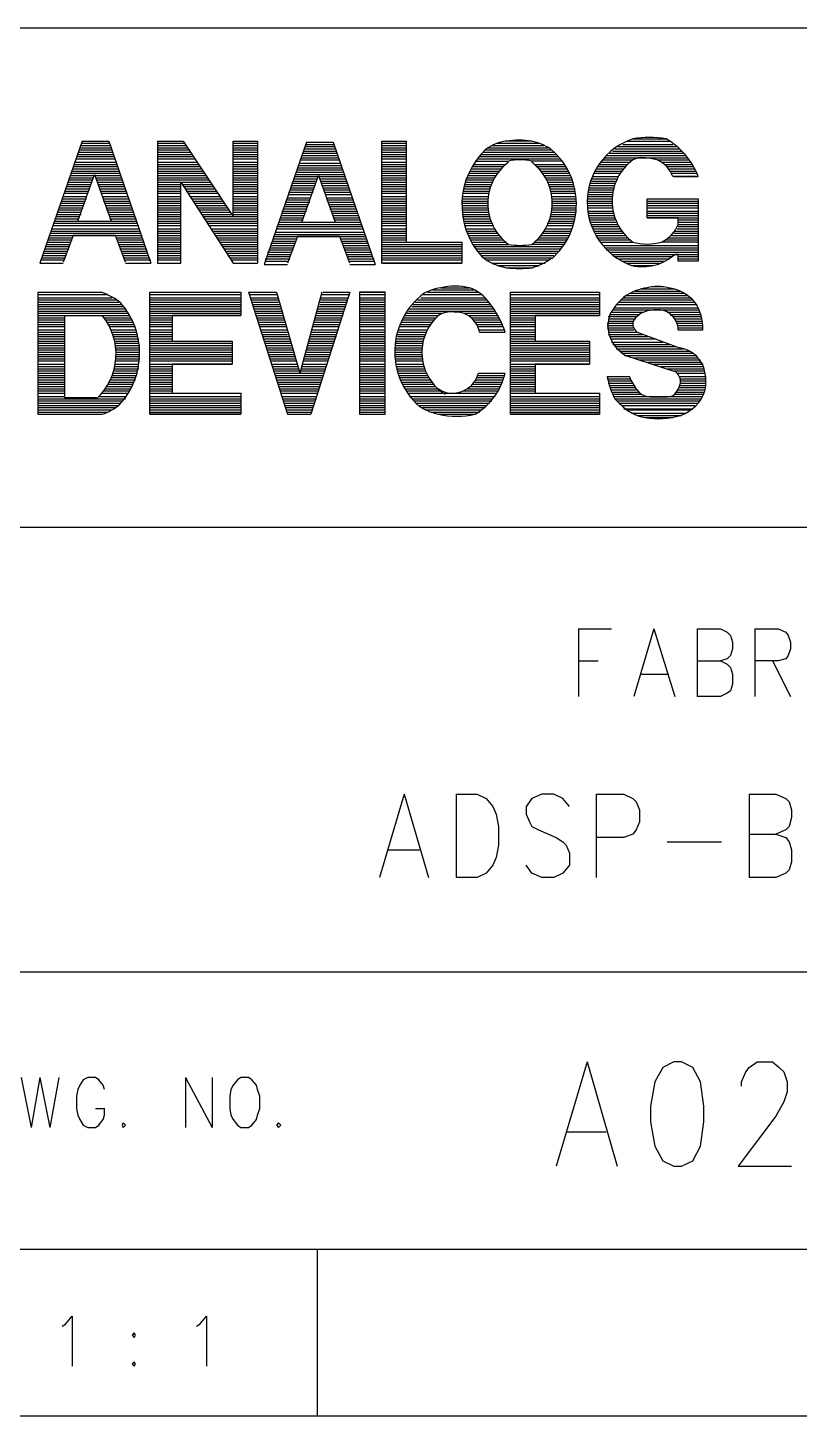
# Model space of a CAD drawing. Extents: x 11.9 to 28.1, y 10.8 to 21.2.
# Drawn here: x 25.931 to 26.626, y 10.799 to 12.049 of the extents above; entities that cross this region are included whole.
import ezdxf

# ---------------------------------------------------------------- set-up
doc = ezdxf.new("R2010")
doc.units = 0
doc.header["$MEASUREMENT"] = 0
doc.layers.add('LAYNR1', color=2, linetype='Continuous')

msp = doc.modelspace()

# ---------------------------------------------------------------- linework, layer by layer
at = {"layer": 'LAYNR1', "color": 7}
for points in [[(23.389, 12.049), (28.093, 12.049)], [(25.98, 11.947), (25.942, 11.837)], [(25.977, 11.939), (26.007, 11.939)], [(25.978, 11.941), (26.006, 11.941)], [(25.979, 11.943), (26.006, 11.943)], [(25.98, 11.947), (26.004, 11.947)], [(25.98, 11.945), (26.005, 11.945)], [(26.004, 11.947), (26.042, 11.837)], [(26.048, 11.947), (26.048, 11.837)], [(26.048, 11.947), (26.071, 11.947)], [(26.048, 11.945), (26.072, 11.945)], [(26.048, 11.943), (26.074, 11.943)], [(26.048, 11.941), (26.075, 11.941)], [(26.048, 11.939), (26.077, 11.939)], [(26.071, 11.947), (26.116, 11.879)], [(26.116, 11.947), (26.138, 11.947)], [(26.116, 11.879), (26.116, 11.947)], [(26.116, 11.947), (26.138, 11.947)], [(26.116, 11.945), (26.138, 11.945)], [(26.116, 11.943), (26.138, 11.943)], [(26.116, 11.941), (26.138, 11.941)], [(26.116, 11.939), (26.138, 11.939)], [(26.138, 11.947), (26.138, 11.837)], [(26.182, 11.946), (26.144, 11.836)], [(26.179, 11.938), (26.209, 11.938)], [(26.18, 11.94), (26.208, 11.94)], [(26.181, 11.944), (26.207, 11.944)], [(26.181, 11.942), (26.207, 11.942)], [(26.182, 11.946), (26.206, 11.946)], [(26.206, 11.946), (26.244, 11.836)], [(26.25, 11.947), (26.272, 11.947)], [(26.25, 11.837), (26.25, 11.947)], [(26.25, 11.947), (26.272, 11.947)], [(26.25, 11.945), (26.272, 11.945)], [(26.25, 11.943), (26.272, 11.943)], [(26.25, 11.941), (26.272, 11.941)], [(26.25, 11.939), (26.272, 11.939)], [(26.272, 11.947), (26.272, 11.856)], [(26.343, 11.939), (26.403, 11.939)], [(26.345, 11.941), (26.4, 11.941)], [(26.349, 11.943), (26.396, 11.943)], [(26.354, 11.945), (26.391, 11.945)], [(26.385, 11.947), (26.361, 11.947)], [(26.458, 11.938), (26.52, 11.938)], [(26.46, 11.94), (26.518, 11.94)], [(26.463, 11.942), (26.515, 11.942)], [(26.467, 11.944), (26.512, 11.944)], [(26.471, 11.947), (26.509, 11.947)], [(26.476, 11.949), (26.506, 11.949)], [(25.973, 11.926), (26.011, 11.926)], [(25.974, 11.928), (26.011, 11.928)], [(25.975, 11.933), (26.009, 11.933)], [(25.975, 11.931), (26.01, 11.931)], [(25.976, 11.935), (26.008, 11.935)], [(25.977, 11.937), (26.008, 11.937)], [(26.048, 11.937), (26.078, 11.937)], [(26.048, 11.935), (26.079, 11.935)], [(26.048, 11.933), (26.081, 11.933)], [(26.048, 11.931), (26.082, 11.931)], [(26.048, 11.928), (26.083, 11.928)], [(26.048, 11.926), (26.085, 11.926)], [(26.116, 11.937), (26.138, 11.937)], [(26.116, 11.935), (26.138, 11.935)], [(26.116, 11.933), (26.138, 11.933)], [(26.116, 11.931), (26.138, 11.931)], [(26.116, 11.928), (26.138, 11.928)], [(26.116, 11.926), (26.138, 11.926)], [(26.175, 11.925), (26.213, 11.925)], [(26.176, 11.93), (26.212, 11.93)], [(26.176, 11.927), (26.212, 11.927)], [(26.177, 11.932), (26.211, 11.932)], [(26.178, 11.934), (26.21, 11.934)], [(26.179, 11.936), (26.209, 11.936)], [(26.25, 11.937), (26.272, 11.937)], [(26.25, 11.935), (26.272, 11.935)], [(26.25, 11.933), (26.272, 11.933)], [(26.25, 11.931), (26.272, 11.931)], [(26.25, 11.928), (26.272, 11.928)], [(26.25, 11.926), (26.272, 11.926)], [(26.333, 11.926), (26.361, 11.926)], [(26.334, 11.929), (26.364, 11.929)], [(26.336, 11.931), (26.411, 11.931)], [(26.337, 11.933), (26.409, 11.933)], [(26.339, 11.935), (26.407, 11.935)], [(26.341, 11.937), (26.405, 11.937)], [(26.412, 11.929), (26.384, 11.929)], [(26.388, 11.926), (26.414, 11.926)], [(26.446, 11.926), (26.471, 11.926)], [(26.447, 11.928), (26.474, 11.928)], [(26.449, 11.93), (26.476, 11.93)], [(26.451, 11.932), (26.525, 11.932)], [(26.453, 11.934), (26.524, 11.934)], [(26.455, 11.936), (26.522, 11.936)], [(26.498, 11.93), (26.527, 11.93)], [(26.502, 11.928), (26.528, 11.928)], [(26.505, 11.926), (26.53, 11.926)], [(25.969, 11.914), (25.99, 11.914)], [(25.97, 11.918), (26.014, 11.918)], [(25.97, 11.916), (26.015, 11.916)], [(25.971, 11.92), (26.013, 11.92)], [(25.972, 11.924), (26.012, 11.924)], [(25.972, 11.922), (26.013, 11.922)], [(25.976, 11.875), (25.991, 11.917)], [(25.991, 11.917), (26.006, 11.875)], [(25.992, 11.914), (26.016, 11.914)], [(26.048, 11.924), (26.086, 11.924)], [(26.048, 11.922), (26.087, 11.922)], [(26.048, 11.92), (26.089, 11.92)], [(26.048, 11.918), (26.09, 11.918)], [(26.048, 11.916), (26.091, 11.916)], [(26.048, 11.914), (26.093, 11.914)], [(26.116, 11.924), (26.138, 11.924)], [(26.116, 11.922), (26.138, 11.922)], [(26.116, 11.92), (26.138, 11.92)], [(26.116, 11.918), (26.138, 11.918)], [(26.116, 11.916), (26.138, 11.916)], [(26.116, 11.914), (26.138, 11.914)], [(26.171, 11.915), (26.217, 11.915)], [(26.171, 11.913), (26.192, 11.913)], [(26.172, 11.917), (26.216, 11.917)], [(26.173, 11.921), (26.214, 11.921)], [(26.173, 11.919), (26.215, 11.919)], [(26.174, 11.923), (26.214, 11.923)], [(26.178, 11.874), (26.193, 11.916)], [(26.193, 11.916), (26.208, 11.874)], [(26.194, 11.913), (26.217, 11.913)], [(26.25, 11.924), (26.272, 11.924)], [(26.25, 11.922), (26.272, 11.922)], [(26.25, 11.92), (26.272, 11.92)], [(26.25, 11.918), (26.272, 11.918)], [(26.25, 11.916), (26.272, 11.916)], [(26.25, 11.914), (26.272, 11.914)], [(26.326, 11.914), (26.351, 11.914)], [(26.327, 11.916), (26.353, 11.916)], [(26.328, 11.918), (26.354, 11.918)], [(26.33, 11.922), (26.357, 11.922)], [(26.33, 11.92), (26.355, 11.92)], [(26.332, 11.924), (26.359, 11.924)], [(26.389, 11.924), (26.415, 11.924)], [(26.392, 11.922), (26.416, 11.922)], [(26.393, 11.92), (26.418, 11.92)], [(26.395, 11.918), (26.419, 11.918)], [(26.396, 11.916), (26.42, 11.916)], [(26.397, 11.914), (26.42, 11.914)], [(26.439, 11.913), (26.462, 11.913)], [(26.44, 11.915), (26.463, 11.915)], [(26.441, 11.918), (26.465, 11.918)], [(26.442, 11.92), (26.466, 11.92)], [(26.443, 11.922), (26.468, 11.922)], [(26.445, 11.924), (26.469, 11.924)], [(26.507, 11.924), (26.531, 11.924)], [(26.509, 11.922), (26.532, 11.922)], [(26.51, 11.92), (26.533, 11.92)], [(26.511, 11.918), (26.534, 11.918)], [(26.535, 11.915), (26.512, 11.915)], [(26.513, 11.915), (26.535, 11.915)], [(25.964, 11.902), (25.986, 11.902)], [(25.964, 11.9), (25.985, 11.9)], [(25.965, 11.904), (25.987, 11.904)], [(25.966, 11.906), (25.987, 11.906)], [(25.967, 11.91), (25.989, 11.91)], [(25.967, 11.908), (25.988, 11.908)], [(25.968, 11.912), (25.989, 11.912)], [(25.993, 11.912), (26.016, 11.912)], [(25.994, 11.91), (26.017, 11.91)], [(25.994, 11.908), (26.018, 11.908)], [(25.995, 11.906), (26.018, 11.906)], [(25.996, 11.904), (26.019, 11.904)], [(25.997, 11.902), (26.02, 11.902)], [(25.997, 11.9), (26.021, 11.9)], [(26.048, 11.912), (26.094, 11.912)], [(26.048, 11.91), (26.096, 11.91)], [(26.048, 11.908), (26.069, 11.908)], [(26.048, 11.906), (26.069, 11.906)], [(26.048, 11.904), (26.069, 11.904)], [(26.048, 11.902), (26.069, 11.902)], [(26.048, 11.9), (26.069, 11.9)], [(26.069, 11.837), (26.069, 11.91)], [(26.069, 11.91), (26.116, 11.837)], [(26.071, 11.908), (26.097, 11.908)], [(26.072, 11.906), (26.098, 11.906)], [(26.073, 11.904), (26.099, 11.904)], [(26.075, 11.902), (26.101, 11.902)], [(26.076, 11.9), (26.102, 11.9)], [(26.116, 11.912), (26.138, 11.912)], [(26.116, 11.91), (26.138, 11.91)], [(26.116, 11.908), (26.138, 11.908)], [(26.116, 11.906), (26.138, 11.906)], [(26.116, 11.904), (26.138, 11.904)], [(26.116, 11.902), (26.138, 11.902)], [(26.116, 11.9), (26.138, 11.9)], [(26.166, 11.901), (26.188, 11.901)], [(26.167, 11.903), (26.188, 11.903)], [(26.168, 11.907), (26.19, 11.907)], [(26.168, 11.905), (26.189, 11.905)], [(26.169, 11.909), (26.19, 11.909)], [(26.17, 11.911), (26.191, 11.911)], [(26.195, 11.911), (26.218, 11.911)], [(26.195, 11.909), (26.219, 11.909)], [(26.196, 11.907), (26.219, 11.907)], [(26.197, 11.905), (26.22, 11.905)], [(26.198, 11.903), (26.221, 11.903)], [(26.198, 11.901), (26.222, 11.901)], [(26.25, 11.912), (26.272, 11.912)], [(26.25, 11.91), (26.272, 11.91)], [(26.25, 11.908), (26.272, 11.908)], [(26.25, 11.906), (26.272, 11.906)], [(26.25, 11.904), (26.272, 11.904)], [(26.25, 11.902), (26.272, 11.902)], [(26.25, 11.9), (26.272, 11.9)], [(26.323, 11.902), (26.346, 11.902)], [(26.323, 11.9), (26.346, 11.9)], [(26.324, 11.906), (26.348, 11.906)], [(26.324, 11.904), (26.347, 11.904)], [(26.325, 11.91), (26.349, 11.91)], [(26.325, 11.908), (26.348, 11.908)], [(26.326, 11.912), (26.35, 11.912)], [(26.399, 11.912), (26.421, 11.912)], [(26.399, 11.91), (26.422, 11.91)], [(26.4, 11.908), (26.423, 11.908)], [(26.401, 11.906), (26.423, 11.906)], [(26.402, 11.904), (26.424, 11.904)], [(26.402, 11.902), (26.424, 11.902)], [(26.403, 11.9), (26.424, 11.9)], [(26.436, 11.903), (26.459, 11.903)], [(26.436, 11.901), (26.458, 11.901)], [(26.437, 11.907), (26.46, 11.907)], [(26.437, 11.905), (26.459, 11.905)], [(26.438, 11.909), (26.46, 11.909)], [(26.439, 11.911), (26.461, 11.911)], [(25.96, 11.889), (25.981, 11.889)], [(25.961, 11.891), (25.982, 11.891)], [(25.962, 11.895), (25.984, 11.895)], [(25.962, 11.893), (25.983, 11.893)], [(25.963, 11.897), (25.984, 11.897)], [(25.998, 11.897), (26.021, 11.897)], [(25.999, 11.895), (26.022, 11.895)], [(25.999, 11.893), (26.023, 11.893)], [(26, 11.891), (26.024, 11.891)], [(26.001, 11.889), (26.024, 11.889)], [(26.048, 11.897), (26.069, 11.897)], [(26.048, 11.895), (26.069, 11.895)], [(26.048, 11.893), (26.069, 11.893)], [(26.048, 11.891), (26.069, 11.891)], [(26.048, 11.889), (26.069, 11.889)], [(26.077, 11.897), (26.104, 11.897)], [(26.079, 11.895), (26.105, 11.895)], [(26.08, 11.893), (26.106, 11.893)], [(26.081, 11.891), (26.108, 11.891)], [(26.083, 11.889), (26.109, 11.889)], [(26.116, 11.897), (26.138, 11.897)], [(26.116, 11.895), (26.138, 11.895)], [(26.116, 11.893), (26.138, 11.893)], [(26.116, 11.891), (26.138, 11.891)], [(26.116, 11.889), (26.138, 11.889)], [(26.162, 11.888), (26.183, 11.888)], [(26.163, 11.892), (26.185, 11.892)], [(26.163, 11.89), (26.184, 11.89)], [(26.164, 11.894), (26.185, 11.894)], [(26.165, 11.896), (26.186, 11.896)], [(26.166, 11.899), (26.187, 11.899)], [(26.199, 11.899), (26.222, 11.899)], [(26.2, 11.896), (26.223, 11.896)], [(26.2, 11.894), (26.224, 11.894)], [(26.201, 11.892), (26.225, 11.892)], [(26.202, 11.89), (26.225, 11.89)], [(26.203, 11.888), (26.226, 11.888)], [(26.25, 11.897), (26.272, 11.897)], [(26.25, 11.895), (26.272, 11.895)], [(26.25, 11.893), (26.272, 11.893)], [(26.25, 11.891), (26.272, 11.891)], [(26.25, 11.889), (26.272, 11.889)], [(26.322, 11.893), (26.345, 11.893)], [(26.322, 11.891), (26.345, 11.891)], [(26.322, 11.889), (26.345, 11.889)], [(26.323, 11.897), (26.346, 11.897)], [(26.323, 11.895), (26.346, 11.895)], [(26.403, 11.897), (26.424, 11.897)], [(26.403, 11.895), (26.425, 11.895)], [(26.403, 11.893), (26.425, 11.893)], [(26.403, 11.891), (26.425, 11.891)], [(26.403, 11.889), (26.425, 11.889)], [(26.435, 11.895), (26.458, 11.895)], [(26.435, 11.893), (26.457, 11.893)], [(26.435, 11.891), (26.458, 11.891)], [(26.435, 11.889), (26.458, 11.889)], [(26.436, 11.899), (26.458, 11.899)], [(26.436, 11.897), (26.458, 11.897)], [(26.489, 11.895), (26.535, 11.895)], [(26.489, 11.878), (26.489, 11.895)], [(26.489, 11.895), (26.535, 11.895)], [(26.489, 11.893), (26.535, 11.893)], [(26.489, 11.891), (26.535, 11.891)], [(26.489, 11.889), (26.535, 11.889)], [(26.535, 11.895), (26.535, 11.839)], [(25.955, 11.875), (26.029, 11.875)], [(25.956, 11.877), (25.977, 11.877)], [(25.957, 11.881), (25.979, 11.881)], [(25.957, 11.879), (25.978, 11.879)], [(25.958, 11.883), (25.979, 11.883)], [(25.959, 11.887), (25.981, 11.887)], [(25.959, 11.885), (25.98, 11.885)], [(25.976, 11.875), (26.006, 11.875)], [(26.002, 11.887), (26.025, 11.887)], [(26.002, 11.885), (26.026, 11.885)], [(26.003, 11.883), (26.026, 11.883)], [(26.004, 11.881), (26.027, 11.881)], [(26.005, 11.879), (26.028, 11.879)], [(26.005, 11.877), (26.029, 11.877)], [(26.048, 11.887), (26.069, 11.887)], [(26.048, 11.885), (26.069, 11.885)], [(26.048, 11.883), (26.069, 11.883)], [(26.048, 11.881), (26.069, 11.881)], [(26.048, 11.879), (26.069, 11.879)], [(26.048, 11.877), (26.069, 11.877)], [(26.048, 11.875), (26.069, 11.875)], [(26.084, 11.887), (26.11, 11.887)], [(26.085, 11.885), (26.112, 11.885)], [(26.087, 11.883), (26.113, 11.883)], [(26.088, 11.881), (26.114, 11.881)], [(26.089, 11.879), (26.138, 11.879)], [(26.091, 11.877), (26.138, 11.877)], [(26.092, 11.875), (26.138, 11.875)], [(26.116, 11.887), (26.138, 11.887)], [(26.116, 11.885), (26.138, 11.885)], [(26.116, 11.883), (26.138, 11.883)], [(26.116, 11.881), (26.138, 11.881)], [(26.158, 11.878), (26.179, 11.878)], [(26.158, 11.876), (26.179, 11.876)], [(26.159, 11.88), (26.18, 11.88)], [(26.16, 11.884), (26.182, 11.884)], [(26.16, 11.882), (26.181, 11.882)], [(26.161, 11.886), (26.182, 11.886)], [(26.203, 11.886), (26.227, 11.886)], [(26.204, 11.884), (26.228, 11.884)], [(26.205, 11.882), (26.228, 11.882)], [(26.206, 11.88), (26.229, 11.88)], [(26.206, 11.878), (26.23, 11.878)], [(26.207, 11.876), (26.23, 11.876)], [(26.25, 11.887), (26.272, 11.887)], [(26.25, 11.885), (26.272, 11.885)], [(26.25, 11.883), (26.272, 11.883)], [(26.25, 11.881), (26.272, 11.881)], [(26.25, 11.879), (26.272, 11.879)], [(26.25, 11.877), (26.272, 11.877)], [(26.25, 11.875), (26.272, 11.875)], [(26.322, 11.887), (26.346, 11.887)], [(26.322, 11.885), (26.346, 11.885)], [(26.323, 11.883), (26.346, 11.883)], [(26.323, 11.881), (26.346, 11.881)], [(26.323, 11.879), (26.347, 11.879)], [(26.324, 11.877), (26.348, 11.877)], [(26.324, 11.875), (26.348, 11.875)], [(26.4, 11.875), (26.423, 11.875)], [(26.401, 11.877), (26.424, 11.877)], [(26.402, 11.881), (26.424, 11.881)], [(26.402, 11.879), (26.424, 11.879)], [(26.403, 11.887), (26.425, 11.887)], [(26.403, 11.885), (26.425, 11.885)], [(26.403, 11.883), (26.425, 11.883)], [(26.436, 11.887), (26.458, 11.887)], [(26.436, 11.884), (26.458, 11.884)], [(26.436, 11.882), (26.459, 11.882)], [(26.436, 11.88), (26.459, 11.88)], [(26.437, 11.878), (26.46, 11.878)], [(26.437, 11.876), (26.46, 11.876)], [(26.489, 11.887), (26.535, 11.887)], [(26.489, 11.884), (26.535, 11.884)], [(26.489, 11.882), (26.535, 11.882)], [(26.489, 11.88), (26.535, 11.88)], [(26.489, 11.878), (26.535, 11.878)], [(26.517, 11.878), (26.489, 11.878)], [(26.517, 11.872), (26.517, 11.878)], [(26.517, 11.876), (26.535, 11.876)], [(25.951, 11.864), (26.033, 11.864)], [(25.952, 11.866), (26.032, 11.866)], [(25.953, 11.868), (26.031, 11.868)], [(25.954, 11.873), (26.03, 11.873)], [(25.954, 11.871), (26.031, 11.871)], [(26.048, 11.873), (26.069, 11.873)], [(26.048, 11.871), (26.069, 11.871)], [(26.048, 11.868), (26.069, 11.868)], [(26.048, 11.866), (26.069, 11.866)], [(26.048, 11.864), (26.069, 11.864)], [(26.093, 11.873), (26.138, 11.873)], [(26.095, 11.871), (26.138, 11.871)], [(26.096, 11.868), (26.138, 11.868)], [(26.097, 11.866), (26.138, 11.866)], [(26.099, 11.864), (26.138, 11.864)], [(26.153, 11.863), (26.235, 11.863)], [(26.154, 11.865), (26.234, 11.865)], [(26.155, 11.87), (26.232, 11.87)], [(26.155, 11.868), (26.233, 11.868)], [(26.156, 11.872), (26.232, 11.872)], [(26.157, 11.874), (26.231, 11.874)], [(26.178, 11.874), (26.208, 11.874)], [(26.25, 11.873), (26.272, 11.873)], [(26.25, 11.871), (26.272, 11.871)], [(26.25, 11.868), (26.272, 11.868)], [(26.25, 11.866), (26.272, 11.866)], [(26.25, 11.864), (26.272, 11.864)], [(26.324, 11.873), (26.349, 11.873)], [(26.325, 11.871), (26.35, 11.871)], [(26.326, 11.868), (26.351, 11.868)], [(26.326, 11.866), (26.353, 11.866)], [(26.327, 11.864), (26.354, 11.864)], [(26.395, 11.864), (26.42, 11.864)], [(26.396, 11.866), (26.42, 11.866)], [(26.398, 11.868), (26.421, 11.868)], [(26.399, 11.873), (26.423, 11.873)], [(26.399, 11.871), (26.422, 11.871)], [(26.438, 11.874), (26.461, 11.874)], [(26.439, 11.872), (26.462, 11.872)], [(26.439, 11.87), (26.463, 11.87)], [(26.44, 11.868), (26.465, 11.868)], [(26.441, 11.866), (26.466, 11.866)], [(26.442, 11.864), (26.467, 11.864)], [(26.513, 11.864), (26.535, 11.864)], [(26.514, 11.866), (26.535, 11.866)], [(26.516, 11.868), (26.535, 11.868)], [(26.517, 11.874), (26.535, 11.874)], [(26.517, 11.872), (26.535, 11.872)], [(26.517, 11.87), (26.535, 11.87)], [(25.947, 11.852), (25.969, 11.852)], [(25.948, 11.854), (25.969, 11.854)], [(25.949, 11.858), (25.971, 11.858)], [(25.949, 11.856), (25.97, 11.856)], [(25.95, 11.86), (25.971, 11.86)], [(25.951, 11.862), (26.034, 11.862)], [(25.972, 11.862), (25.963, 11.838)], [(26.01, 11.862), (25.972, 11.862)], [(26.019, 11.838), (26.01, 11.862)], [(26.011, 11.86), (26.034, 11.86)], [(26.012, 11.858), (26.035, 11.858)], [(26.012, 11.856), (26.036, 11.856)], [(26.013, 11.854), (26.036, 11.854)], [(26.014, 11.852), (26.037, 11.852)], [(26.048, 11.862), (26.069, 11.862)], [(26.048, 11.86), (26.069, 11.86)], [(26.048, 11.858), (26.069, 11.858)], [(26.048, 11.856), (26.069, 11.856)], [(26.048, 11.854), (26.069, 11.854)], [(26.048, 11.852), (26.069, 11.852)], [(26.1, 11.862), (26.138, 11.862)], [(26.101, 11.86), (26.138, 11.86)], [(26.103, 11.858), (26.138, 11.858)], [(26.104, 11.856), (26.138, 11.856)], [(26.105, 11.854), (26.138, 11.854)], [(26.107, 11.852), (26.138, 11.852)], [(26.149, 11.851), (26.17, 11.851)], [(26.15, 11.855), (26.172, 11.855)], [(26.15, 11.853), (26.171, 11.853)], [(26.151, 11.857), (26.172, 11.857)], [(26.152, 11.861), (26.235, 11.861)], [(26.152, 11.859), (26.173, 11.859)], [(26.174, 11.861), (26.165, 11.837)], [(26.212, 11.861), (26.174, 11.861)], [(26.221, 11.837), (26.212, 11.861)], [(26.213, 11.859), (26.236, 11.859)], [(26.213, 11.857), (26.237, 11.857)], [(26.214, 11.855), (26.238, 11.855)], [(26.215, 11.853), (26.238, 11.853)], [(26.216, 11.851), (26.239, 11.851)], [(26.25, 11.862), (26.272, 11.862)], [(26.25, 11.86), (26.272, 11.86)], [(26.25, 11.858), (26.272, 11.858)], [(26.25, 11.856), (26.322, 11.856)], [(26.25, 11.854), (26.322, 11.854)], [(26.25, 11.852), (26.322, 11.852)], [(26.272, 11.856), (26.322, 11.856)], [(26.322, 11.856), (26.322, 11.837)], [(26.328, 11.862), (26.355, 11.862)], [(26.329, 11.86), (26.357, 11.86)], [(26.33, 11.858), (26.359, 11.858)], [(26.331, 11.856), (26.361, 11.856)], [(26.332, 11.854), (26.364, 11.854)], [(26.333, 11.852), (26.412, 11.852)], [(26.414, 11.854), (26.385, 11.854)], [(26.388, 11.856), (26.415, 11.856)], [(26.39, 11.858), (26.416, 11.858)], [(26.392, 11.86), (26.418, 11.86)], [(26.393, 11.862), (26.419, 11.862)], [(26.443, 11.862), (26.469, 11.862)], [(26.444, 11.86), (26.471, 11.86)], [(26.446, 11.858), (26.473, 11.858)], [(26.447, 11.856), (26.476, 11.856)], [(26.449, 11.853), (26.535, 11.853)], [(26.451, 11.851), (26.535, 11.851)], [(26.535, 11.856), (26.502, 11.856)], [(26.506, 11.858), (26.535, 11.858)], [(26.508, 11.86), (26.535, 11.86)], [(26.511, 11.862), (26.535, 11.862)], [(25.943, 11.84), (25.964, 11.84)], [(25.944, 11.844), (25.966, 11.844)], [(25.944, 11.842), (25.965, 11.842)], [(25.945, 11.846), (25.966, 11.846)], [(25.946, 11.85), (25.968, 11.85)], [(25.946, 11.848), (25.967, 11.848)], [(26.014, 11.85), (26.038, 11.85)], [(26.015, 11.848), (26.039, 11.848)], [(26.016, 11.846), (26.039, 11.846)], [(26.017, 11.844), (26.04, 11.844)], [(26.018, 11.842), (26.041, 11.842)], [(26.018, 11.84), (26.042, 11.84)], [(26.048, 11.85), (26.069, 11.85)], [(26.048, 11.848), (26.069, 11.848)], [(26.048, 11.846), (26.069, 11.846)], [(26.048, 11.844), (26.069, 11.844)], [(26.048, 11.842), (26.069, 11.842)], [(26.048, 11.84), (26.069, 11.84)], [(26.108, 11.85), (26.138, 11.85)], [(26.109, 11.848), (26.138, 11.848)], [(26.111, 11.846), (26.138, 11.846)], [(26.112, 11.844), (26.138, 11.844)], [(26.113, 11.842), (26.138, 11.842)], [(26.115, 11.84), (26.138, 11.84)], [(26.145, 11.841), (26.167, 11.841)], [(26.145, 11.839), (26.166, 11.839)], [(26.146, 11.843), (26.167, 11.843)], [(26.147, 11.847), (26.169, 11.847)], [(26.147, 11.845), (26.168, 11.845)], [(26.148, 11.849), (26.17, 11.849)], [(26.216, 11.849), (26.24, 11.849)], [(26.217, 11.847), (26.24, 11.847)], [(26.218, 11.845), (26.241, 11.845)], [(26.219, 11.843), (26.242, 11.843)], [(26.219, 11.841), (26.243, 11.841)], [(26.22, 11.839), (26.243, 11.839)], [(26.25, 11.85), (26.322, 11.85)], [(26.25, 11.848), (26.322, 11.848)], [(26.25, 11.846), (26.322, 11.846)], [(26.25, 11.844), (26.322, 11.844)], [(26.25, 11.842), (26.322, 11.842)], [(26.25, 11.84), (26.322, 11.84)], [(26.335, 11.85), (26.411, 11.85)], [(26.336, 11.848), (26.409, 11.848)], [(26.338, 11.846), (26.407, 11.846)], [(26.34, 11.844), (26.405, 11.844)], [(26.342, 11.842), (26.403, 11.842)], [(26.345, 11.84), (26.4, 11.84)], [(26.452, 11.849), (26.535, 11.849)], [(26.455, 11.847), (26.535, 11.847)], [(26.457, 11.845), (26.535, 11.845)], [(26.46, 11.843), (26.512, 11.843)], [(26.463, 11.841), (26.509, 11.841)], [(26.466, 11.839), (26.505, 11.839)], [(26.517, 11.845), (26.514, 11.845)], [(26.517, 11.839), (26.517, 11.845)], [(26.517, 11.843), (26.535, 11.843)], [(26.517, 11.841), (26.535, 11.841)], [(26.535, 11.839), (26.517, 11.839)], [(25.942, 11.837), (25.963, 11.837)], [(26.019, 11.837), (26.042, 11.837)], [(26.048, 11.837), (26.069, 11.837)], [(26.048, 11.837), (26.069, 11.837)], [(26.116, 11.837), (26.138, 11.837)], [(26.144, 11.836), (26.165, 11.836)], [(26.221, 11.836), (26.244, 11.836)], [(26.25, 11.837), (26.322, 11.837)], [(26.322, 11.837), (26.25, 11.837)], [(26.349, 11.837), (26.397, 11.837)], [(26.354, 11.835), (26.392, 11.835)], [(26.362, 11.833), (26.385, 11.833)], [(26.47, 11.837), (26.501, 11.837)], [(26.475, 11.835), (26.494, 11.835)], [(26.296, 11.813), (26.334, 11.813)], [(26.303, 11.815), (26.329, 11.815)], [(26.484, 11.814), (26.513, 11.814)], [(26.493, 11.816), (26.504, 11.816)], [(25.94, 11.811), (25.997, 11.811)], [(25.94, 11.811), (25.94, 11.701)], [(25.94, 11.809), (26.003, 11.809)], [(25.94, 11.806), (26.007, 11.806)], [(25.94, 11.804), (26.011, 11.804)], [(25.94, 11.802), (26.013, 11.802)], [(25.94, 11.8), (26.016, 11.8)], [(26.041, 11.811), (26.123, 11.811)], [(26.041, 11.811), (26.123, 11.811)], [(26.041, 11.701), (26.041, 11.811)], [(26.041, 11.809), (26.123, 11.809)], [(26.041, 11.806), (26.123, 11.806)], [(26.041, 11.804), (26.123, 11.804)], [(26.041, 11.802), (26.123, 11.802)], [(26.041, 11.8), (26.123, 11.8)], [(26.123, 11.811), (26.123, 11.79)], [(26.13, 11.811), (26.155, 11.811)], [(26.13, 11.811), (26.165, 11.701)], [(26.131, 11.809), (26.156, 11.809)], [(26.132, 11.806), (26.156, 11.806)], [(26.132, 11.804), (26.157, 11.804)], [(26.133, 11.802), (26.157, 11.802)], [(26.134, 11.8), (26.158, 11.8)], [(26.155, 11.811), (26.176, 11.738)], [(26.196, 11.811), (26.176, 11.738)], [(26.221, 11.811), (26.186, 11.701)], [(26.194, 11.802), (26.219, 11.802)], [(26.194, 11.8), (26.218, 11.8)], [(26.195, 11.806), (26.22, 11.806)], [(26.195, 11.804), (26.219, 11.804)], [(26.196, 11.809), (26.221, 11.809)], [(26.197, 11.811), (26.221, 11.811)], [(26.23, 11.811), (26.253, 11.811)], [(26.23, 11.811), (26.23, 11.701)], [(26.253, 11.811), (26.23, 11.811)], [(26.23, 11.809), (26.253, 11.809)], [(26.23, 11.806), (26.253, 11.806)], [(26.23, 11.804), (26.253, 11.804)], [(26.23, 11.802), (26.253, 11.802)], [(26.23, 11.8), (26.253, 11.8)], [(26.253, 11.701), (26.253, 11.811)], [(26.278, 11.8), (26.348, 11.8)], [(26.28, 11.802), (26.347, 11.802)], [(26.282, 11.804), (26.345, 11.804)], [(26.285, 11.806), (26.343, 11.806)], [(26.287, 11.809), (26.34, 11.809)], [(26.291, 11.811), (26.337, 11.811)], [(26.366, 11.811), (26.446, 11.811)], [(26.366, 11.811), (26.446, 11.811)], [(26.366, 11.701), (26.366, 11.811)], [(26.366, 11.809), (26.446, 11.809)], [(26.366, 11.806), (26.446, 11.806)], [(26.366, 11.804), (26.446, 11.804)], [(26.366, 11.802), (26.446, 11.802)], [(26.366, 11.8), (26.446, 11.8)], [(26.446, 11.811), (26.446, 11.79)], [(26.461, 11.8), (26.534, 11.8)], [(26.463, 11.802), (26.532, 11.802)], [(26.465, 11.804), (26.53, 11.804)], [(26.467, 11.806), (26.528, 11.806)], [(26.47, 11.808), (26.526, 11.808)], [(26.473, 11.81), (26.522, 11.81)], [(26.478, 11.812), (26.519, 11.812)], [(25.94, 11.798), (26.017, 11.798)], [(25.94, 11.796), (26.019, 11.796)], [(25.94, 11.794), (26.02, 11.794)], [(25.94, 11.792), (26.022, 11.792)], [(25.94, 11.79), (26.023, 11.79)], [(25.94, 11.788), (25.964, 11.788)], [(25.964, 11.79), (25.964, 11.715)], [(25.964, 11.79), (25.998, 11.79)], [(26, 11.788), (26.024, 11.788)], [(26.041, 11.798), (26.123, 11.798)], [(26.041, 11.796), (26.123, 11.796)], [(26.041, 11.794), (26.123, 11.794)], [(26.041, 11.792), (26.123, 11.792)], [(26.041, 11.79), (26.123, 11.79)], [(26.041, 11.788), (26.061, 11.788)], [(26.123, 11.79), (26.061, 11.79)], [(26.061, 11.79), (26.061, 11.767)], [(26.134, 11.798), (26.159, 11.798)], [(26.135, 11.796), (26.159, 11.796)], [(26.136, 11.794), (26.16, 11.794)], [(26.136, 11.792), (26.16, 11.792)], [(26.137, 11.79), (26.161, 11.79)], [(26.138, 11.788), (26.162, 11.788)], [(26.19, 11.788), (26.214, 11.788)], [(26.191, 11.792), (26.215, 11.792)], [(26.191, 11.79), (26.215, 11.79)], [(26.192, 11.796), (26.217, 11.796)], [(26.192, 11.794), (26.216, 11.794)], [(26.193, 11.798), (26.217, 11.798)], [(26.23, 11.798), (26.253, 11.798)], [(26.23, 11.796), (26.253, 11.796)], [(26.23, 11.794), (26.253, 11.794)], [(26.23, 11.792), (26.253, 11.792)], [(26.23, 11.79), (26.253, 11.79)], [(26.23, 11.788), (26.253, 11.788)], [(26.27, 11.788), (26.299, 11.788)], [(26.271, 11.79), (26.301, 11.79)], [(26.272, 11.792), (26.305, 11.792)], [(26.274, 11.794), (26.317, 11.794)], [(26.275, 11.796), (26.319, 11.796)], [(26.277, 11.798), (26.35, 11.798)], [(26.316, 11.794), (26.352, 11.794)], [(26.319, 11.796), (26.351, 11.796)], [(26.324, 11.792), (26.354, 11.792)], [(26.328, 11.79), (26.355, 11.79)], [(26.331, 11.788), (26.356, 11.788)], [(26.366, 11.798), (26.446, 11.798)], [(26.366, 11.796), (26.446, 11.796)], [(26.366, 11.794), (26.446, 11.794)], [(26.366, 11.792), (26.446, 11.792)], [(26.366, 11.79), (26.446, 11.79)], [(26.366, 11.788), (26.388, 11.788)], [(26.446, 11.79), (26.388, 11.79)], [(26.388, 11.79), (26.388, 11.767)], [(26.454, 11.789), (26.479, 11.789)], [(26.455, 11.791), (26.482, 11.791)], [(26.457, 11.793), (26.486, 11.793)], [(26.458, 11.795), (26.536, 11.795)], [(26.459, 11.797), (26.535, 11.797)], [(26.507, 11.793), (26.536, 11.793)], [(26.51, 11.791), (26.537, 11.791)], [(26.512, 11.789), (26.538, 11.789)], [(25.94, 11.786), (25.964, 11.786)], [(25.94, 11.784), (25.964, 11.784)], [(25.94, 11.782), (25.964, 11.782)], [(25.94, 11.78), (25.964, 11.78)], [(25.94, 11.777), (25.964, 11.777)], [(26.001, 11.786), (26.025, 11.786)], [(26.003, 11.784), (26.026, 11.784)], [(26.004, 11.782), (26.027, 11.782)], [(26.005, 11.78), (26.028, 11.78)], [(26.006, 11.777), (26.029, 11.777)], [(26.041, 11.786), (26.061, 11.786)], [(26.041, 11.784), (26.061, 11.784)], [(26.041, 11.782), (26.061, 11.782)], [(26.041, 11.78), (26.061, 11.78)], [(26.041, 11.777), (26.061, 11.777)], [(26.138, 11.786), (26.162, 11.786)], [(26.139, 11.784), (26.163, 11.784)], [(26.14, 11.782), (26.163, 11.782)], [(26.14, 11.78), (26.164, 11.78)], [(26.141, 11.777), (26.165, 11.777)], [(26.187, 11.777), (26.211, 11.777)], [(26.188, 11.782), (26.212, 11.782)], [(26.188, 11.78), (26.211, 11.78)], [(26.189, 11.786), (26.213, 11.786)], [(26.189, 11.784), (26.213, 11.784)], [(26.23, 11.786), (26.253, 11.786)], [(26.23, 11.784), (26.253, 11.784)], [(26.23, 11.782), (26.253, 11.782)], [(26.23, 11.78), (26.253, 11.78)], [(26.23, 11.777), (26.253, 11.777)], [(26.265, 11.777), (26.291, 11.777)], [(26.266, 11.78), (26.293, 11.78)], [(26.267, 11.782), (26.294, 11.782)], [(26.268, 11.784), (26.296, 11.784)], [(26.269, 11.786), (26.297, 11.786)], [(26.333, 11.786), (26.357, 11.786)], [(26.334, 11.784), (26.358, 11.784)], [(26.336, 11.782), (26.359, 11.782)], [(26.337, 11.78), (26.359, 11.78)], [(26.338, 11.777), (26.36, 11.777)], [(26.366, 11.786), (26.388, 11.786)], [(26.366, 11.784), (26.388, 11.784)], [(26.366, 11.782), (26.388, 11.782)], [(26.366, 11.78), (26.388, 11.78)], [(26.366, 11.777), (26.388, 11.777)], [(26.453, 11.783), (26.476, 11.783)], [(26.453, 11.781), (26.476, 11.781)], [(26.453, 11.779), (26.476, 11.779)], [(26.454, 11.787), (26.478, 11.787)], [(26.454, 11.785), (26.476, 11.785)], [(26.454, 11.777), (26.477, 11.777)], [(26.476, 11.784), (26.476, 11.782)], [(26.514, 11.787), (26.538, 11.787)], [(26.515, 11.785), (26.538, 11.785)], [(26.516, 11.783), (26.539, 11.783)], [(26.517, 11.781), (26.539, 11.781)], [(26.517, 11.779), (26.539, 11.779)], [(26.517, 11.777), (26.539, 11.777)], [(25.94, 11.775), (25.964, 11.775)], [(25.94, 11.773), (25.964, 11.773)], [(25.94, 11.771), (25.964, 11.771)], [(25.94, 11.769), (25.964, 11.769)], [(25.94, 11.767), (25.964, 11.767)], [(25.94, 11.765), (25.964, 11.765)], [(25.94, 11.763), (25.964, 11.763)], [(26.007, 11.775), (26.029, 11.775)], [(26.008, 11.773), (26.03, 11.773)], [(26.008, 11.771), (26.03, 11.771)], [(26.009, 11.769), (26.031, 11.769)], [(26.009, 11.767), (26.031, 11.767)], [(26.01, 11.765), (26.031, 11.765)], [(26.01, 11.763), (26.032, 11.763)], [(26.041, 11.775), (26.061, 11.775)], [(26.041, 11.773), (26.061, 11.773)], [(26.041, 11.771), (26.061, 11.771)], [(26.041, 11.769), (26.061, 11.769)], [(26.041, 11.767), (26.115, 11.767)], [(26.041, 11.765), (26.115, 11.765)], [(26.041, 11.763), (26.115, 11.763)], [(26.061, 11.767), (26.115, 11.767)], [(26.115, 11.767), (26.115, 11.746)], [(26.142, 11.775), (26.165, 11.775)], [(26.142, 11.773), (26.165, 11.773)], [(26.143, 11.771), (26.166, 11.771)], [(26.144, 11.769), (26.167, 11.769)], [(26.144, 11.767), (26.168, 11.767)], [(26.145, 11.765), (26.168, 11.765)], [(26.146, 11.763), (26.169, 11.763)], [(26.183, 11.763), (26.206, 11.763)], [(26.184, 11.767), (26.207, 11.767)], [(26.184, 11.765), (26.207, 11.765)], [(26.185, 11.771), (26.209, 11.771)], [(26.185, 11.769), (26.208, 11.769)], [(26.186, 11.775), (26.21, 11.775)], [(26.186, 11.773), (26.209, 11.773)], [(26.23, 11.775), (26.253, 11.775)], [(26.23, 11.773), (26.253, 11.773)], [(26.23, 11.771), (26.253, 11.771)], [(26.23, 11.769), (26.253, 11.769)], [(26.23, 11.767), (26.253, 11.767)], [(26.23, 11.765), (26.253, 11.765)], [(26.23, 11.763), (26.253, 11.763)], [(26.262, 11.765), (26.287, 11.765)], [(26.262, 11.763), (26.287, 11.763)], [(26.263, 11.769), (26.288, 11.769)], [(26.263, 11.767), (26.287, 11.767)], [(26.264, 11.773), (26.289, 11.773)], [(26.264, 11.771), (26.289, 11.771)], [(26.265, 11.775), (26.29, 11.775)], [(26.338, 11.775), (26.361, 11.775)], [(26.366, 11.775), (26.388, 11.775)], [(26.366, 11.773), (26.388, 11.773)], [(26.366, 11.771), (26.388, 11.771)], [(26.366, 11.769), (26.388, 11.769)], [(26.366, 11.767), (26.437, 11.767)], [(26.366, 11.765), (26.437, 11.765)], [(26.366, 11.763), (26.437, 11.763)], [(26.388, 11.767), (26.437, 11.767)], [(26.437, 11.767), (26.437, 11.746)], [(26.454, 11.775), (26.48, 11.775)], [(26.454, 11.773), (26.485, 11.773)], [(26.455, 11.771), (26.491, 11.771)], [(26.456, 11.769), (26.497, 11.769)], [(26.457, 11.766), (26.503, 11.766)], [(26.458, 11.764), (26.509, 11.764)], [(26.48, 11.775), (26.518, 11.761)], [(25.94, 11.761), (25.964, 11.761)], [(25.94, 11.759), (25.964, 11.759)], [(25.94, 11.757), (25.964, 11.757)], [(25.94, 11.755), (25.964, 11.755)], [(25.94, 11.753), (25.964, 11.753)], [(25.94, 11.751), (25.964, 11.751)], [(26.01, 11.761), (26.032, 11.761)], [(26.01, 11.751), (26.032, 11.751)], [(26.011, 11.759), (26.032, 11.759)], [(26.011, 11.757), (26.032, 11.757)], [(26.011, 11.755), (26.032, 11.755)], [(26.011, 11.753), (26.032, 11.753)], [(26.041, 11.761), (26.115, 11.761)], [(26.041, 11.759), (26.115, 11.759)], [(26.041, 11.757), (26.115, 11.757)], [(26.041, 11.755), (26.115, 11.755)], [(26.041, 11.753), (26.115, 11.753)], [(26.041, 11.751), (26.115, 11.751)], [(26.146, 11.761), (26.169, 11.761)], [(26.147, 11.759), (26.17, 11.759)], [(26.148, 11.757), (26.17, 11.757)], [(26.148, 11.755), (26.171, 11.755)], [(26.149, 11.753), (26.172, 11.753)], [(26.15, 11.751), (26.172, 11.751)], [(26.179, 11.751), (26.202, 11.751)], [(26.18, 11.753), (26.203, 11.753)], [(26.181, 11.757), (26.204, 11.757)], [(26.181, 11.755), (26.203, 11.755)], [(26.182, 11.761), (26.205, 11.761)], [(26.182, 11.759), (26.205, 11.759)], [(26.23, 11.761), (26.253, 11.761)], [(26.23, 11.759), (26.253, 11.759)], [(26.23, 11.757), (26.253, 11.757)], [(26.23, 11.755), (26.253, 11.755)], [(26.23, 11.753), (26.253, 11.753)], [(26.23, 11.751), (26.253, 11.751)], [(26.262, 11.761), (26.286, 11.761)], [(26.262, 11.759), (26.286, 11.759)], [(26.262, 11.757), (26.286, 11.757)], [(26.262, 11.755), (26.286, 11.755)], [(26.262, 11.753), (26.286, 11.753)], [(26.262, 11.751), (26.287, 11.751)], [(26.366, 11.761), (26.437, 11.761)], [(26.366, 11.759), (26.437, 11.759)], [(26.366, 11.757), (26.437, 11.757)], [(26.366, 11.755), (26.437, 11.755)], [(26.366, 11.753), (26.437, 11.753)], [(26.366, 11.751), (26.437, 11.751)], [(26.46, 11.762), (26.515, 11.762)], [(26.461, 11.76), (26.522, 11.76)], [(26.469, 11.754), (26.463, 11.759)], [(26.464, 11.758), (26.527, 11.758)], [(26.466, 11.756), (26.531, 11.756)], [(26.469, 11.754), (26.533, 11.754)], [(26.515, 11.739), (26.469, 11.754)], [(26.476, 11.752), (26.535, 11.752)], [(26.482, 11.75), (26.537, 11.75)], [(25.94, 11.749), (25.964, 11.749)], [(25.94, 11.746), (25.964, 11.746)], [(25.94, 11.744), (25.964, 11.744)], [(25.94, 11.742), (25.964, 11.742)], [(25.94, 11.74), (25.964, 11.74)], [(25.94, 11.738), (25.964, 11.738)], [(26.008, 11.738), (26.03, 11.738)], [(26.009, 11.744), (26.031, 11.744)], [(26.009, 11.742), (26.031, 11.742)], [(26.009, 11.74), (26.03, 11.74)], [(26.01, 11.749), (26.031, 11.749)], [(26.01, 11.746), (26.031, 11.746)], [(26.041, 11.749), (26.115, 11.749)], [(26.041, 11.746), (26.115, 11.746)], [(26.041, 11.744), (26.061, 11.744)], [(26.041, 11.742), (26.061, 11.742)], [(26.041, 11.74), (26.061, 11.74)], [(26.041, 11.738), (26.061, 11.738)], [(26.115, 11.746), (26.061, 11.746)], [(26.061, 11.746), (26.061, 11.72)], [(26.15, 11.749), (26.173, 11.749)], [(26.151, 11.746), (26.173, 11.746)], [(26.152, 11.744), (26.174, 11.744)], [(26.152, 11.742), (26.175, 11.742)], [(26.153, 11.74), (26.175, 11.74)], [(26.154, 11.738), (26.198, 11.738)], [(26.177, 11.742), (26.199, 11.742)], [(26.177, 11.74), (26.199, 11.74)], [(26.178, 11.746), (26.201, 11.746)], [(26.178, 11.744), (26.2, 11.744)], [(26.179, 11.749), (26.201, 11.749)], [(26.23, 11.749), (26.253, 11.749)], [(26.23, 11.746), (26.253, 11.746)], [(26.23, 11.744), (26.253, 11.744)], [(26.23, 11.742), (26.253, 11.742)], [(26.23, 11.74), (26.253, 11.74)], [(26.23, 11.738), (26.253, 11.738)], [(26.263, 11.749), (26.287, 11.749)], [(26.263, 11.746), (26.287, 11.746)], [(26.263, 11.744), (26.288, 11.744)], [(26.264, 11.742), (26.289, 11.742)], [(26.264, 11.74), (26.289, 11.74)], [(26.265, 11.738), (26.29, 11.738)], [(26.337, 11.738), (26.361, 11.738)], [(26.366, 11.749), (26.437, 11.749)], [(26.366, 11.746), (26.437, 11.746)], [(26.366, 11.744), (26.388, 11.744)], [(26.366, 11.742), (26.388, 11.742)], [(26.366, 11.74), (26.388, 11.74)], [(26.366, 11.738), (26.388, 11.738)], [(26.437, 11.746), (26.388, 11.746)], [(26.388, 11.746), (26.388, 11.72)], [(26.488, 11.748), (26.538, 11.748)], [(26.494, 11.746), (26.539, 11.746)], [(26.501, 11.744), (26.54, 11.744)], [(26.507, 11.742), (26.54, 11.742)], [(26.513, 11.74), (26.541, 11.74)], [(26.516, 11.738), (26.541, 11.738)], [(25.94, 11.736), (25.964, 11.736)], [(25.94, 11.734), (25.964, 11.734)], [(25.94, 11.732), (25.964, 11.732)], [(25.94, 11.73), (25.964, 11.73)], [(25.94, 11.728), (25.964, 11.728)], [(25.94, 11.726), (25.964, 11.726)], [(26.002, 11.726), (26.025, 11.726)], [(26.003, 11.728), (26.026, 11.728)], [(26.004, 11.73), (26.027, 11.73)], [(26.005, 11.732), (26.028, 11.732)], [(26.006, 11.734), (26.028, 11.734)], [(26.007, 11.736), (26.029, 11.736)], [(26.041, 11.736), (26.061, 11.736)], [(26.041, 11.734), (26.061, 11.734)], [(26.041, 11.732), (26.061, 11.732)], [(26.041, 11.73), (26.061, 11.73)], [(26.041, 11.728), (26.061, 11.728)], [(26.041, 11.726), (26.061, 11.726)], [(26.154, 11.736), (26.197, 11.736)], [(26.155, 11.734), (26.197, 11.734)], [(26.156, 11.732), (26.196, 11.732)], [(26.156, 11.73), (26.195, 11.73)], [(26.157, 11.728), (26.195, 11.728)], [(26.157, 11.726), (26.194, 11.726)], [(26.23, 11.736), (26.253, 11.736)], [(26.23, 11.734), (26.253, 11.734)], [(26.23, 11.732), (26.253, 11.732)], [(26.23, 11.73), (26.253, 11.73)], [(26.23, 11.728), (26.253, 11.728)], [(26.23, 11.726), (26.253, 11.726)], [(26.265, 11.736), (26.291, 11.736)], [(26.266, 11.734), (26.292, 11.734)], [(26.267, 11.732), (26.294, 11.732)], [(26.268, 11.73), (26.295, 11.73)], [(26.269, 11.728), (26.297, 11.728)], [(26.27, 11.726), (26.299, 11.726)], [(26.33, 11.726), (26.356, 11.726)], [(26.332, 11.728), (26.357, 11.728)], [(26.334, 11.73), (26.358, 11.73)], [(26.335, 11.732), (26.359, 11.732)], [(26.336, 11.734), (26.36, 11.734)], [(26.337, 11.736), (26.36, 11.736)], [(26.366, 11.736), (26.388, 11.736)], [(26.366, 11.734), (26.388, 11.734)], [(26.366, 11.732), (26.388, 11.732)], [(26.366, 11.73), (26.388, 11.73)], [(26.366, 11.728), (26.388, 11.728)], [(26.366, 11.726), (26.388, 11.726)], [(26.453, 11.735), (26.473, 11.735)], [(26.453, 11.733), (26.474, 11.733)], [(26.454, 11.735), (26.473, 11.735)], [(26.454, 11.731), (26.475, 11.731)], [(26.454, 11.729), (26.476, 11.729)], [(26.455, 11.727), (26.477, 11.727)], [(26.518, 11.735), (26.542, 11.735)], [(26.518, 11.727), (26.542, 11.727)], [(26.519, 11.733), (26.542, 11.733)], [(26.519, 11.731), (26.542, 11.731)], [(26.519, 11.729), (26.542, 11.729)], [(25.94, 11.724), (25.964, 11.724)], [(25.94, 11.722), (25.964, 11.722)], [(25.94, 11.72), (25.964, 11.72)], [(25.94, 11.717), (25.964, 11.717)], [(25.94, 11.715), (26.019, 11.715)], [(25.94, 11.713), (26.017, 11.713)], [(25.964, 11.716), (25.993, 11.716)], [(25.995, 11.717), (26.02, 11.717)], [(25.997, 11.72), (26.021, 11.72)], [(25.999, 11.722), (26.023, 11.722)], [(26.001, 11.724), (26.024, 11.724)], [(26.041, 11.724), (26.061, 11.724)], [(26.041, 11.722), (26.061, 11.722)], [(26.041, 11.72), (26.123, 11.72)], [(26.041, 11.717), (26.123, 11.717)], [(26.041, 11.715), (26.123, 11.715)], [(26.041, 11.713), (26.123, 11.713)], [(26.061, 11.72), (26.123, 11.72)], [(26.123, 11.72), (26.123, 11.701)], [(26.158, 11.724), (26.193, 11.724)], [(26.159, 11.722), (26.193, 11.722)], [(26.16, 11.72), (26.192, 11.72)], [(26.16, 11.717), (26.191, 11.717)], [(26.161, 11.715), (26.191, 11.715)], [(26.162, 11.713), (26.19, 11.713)], [(26.23, 11.724), (26.253, 11.724)], [(26.23, 11.722), (26.253, 11.722)], [(26.23, 11.72), (26.253, 11.72)], [(26.23, 11.717), (26.253, 11.717)], [(26.23, 11.715), (26.253, 11.715)], [(26.23, 11.713), (26.253, 11.713)], [(26.271, 11.724), (26.301, 11.724)], [(26.273, 11.722), (26.304, 11.722)], [(26.274, 11.72), (26.303, 11.72)], [(26.275, 11.717), (26.303, 11.717)], [(26.277, 11.715), (26.35, 11.715)], [(26.279, 11.713), (26.349, 11.713)], [(26.302, 11.717), (26.352, 11.717)], [(26.303, 11.72), (26.353, 11.72)], [(26.323, 11.722), (26.354, 11.722)], [(26.327, 11.724), (26.355, 11.724)], [(26.366, 11.724), (26.388, 11.724)], [(26.366, 11.722), (26.388, 11.722)], [(26.366, 11.72), (26.446, 11.72)], [(26.366, 11.717), (26.446, 11.717)], [(26.366, 11.715), (26.446, 11.715)], [(26.366, 11.713), (26.446, 11.713)], [(26.388, 11.72), (26.446, 11.72)], [(26.446, 11.72), (26.446, 11.701)], [(26.456, 11.725), (26.478, 11.725)], [(26.456, 11.723), (26.48, 11.723)], [(26.457, 11.721), (26.481, 11.721)], [(26.458, 11.719), (26.484, 11.719)], [(26.459, 11.717), (26.538, 11.717)], [(26.46, 11.715), (26.537, 11.715)], [(26.462, 11.713), (26.536, 11.713)], [(26.514, 11.719), (26.539, 11.719)], [(26.515, 11.721), (26.54, 11.721)], [(26.517, 11.723), (26.541, 11.723)], [(26.518, 11.725), (26.541, 11.725)], [(25.94, 11.711), (26.015, 11.711)], [(25.94, 11.709), (26.013, 11.709)], [(25.94, 11.707), (26.01, 11.707)], [(25.94, 11.705), (26.007, 11.705)], [(25.94, 11.703), (26.003, 11.703)], [(25.94, 11.701), (25.998, 11.701)], [(26.041, 11.711), (26.123, 11.711)], [(26.041, 11.709), (26.123, 11.709)], [(26.041, 11.707), (26.123, 11.707)], [(26.041, 11.705), (26.123, 11.705)], [(26.041, 11.703), (26.123, 11.703)], [(26.041, 11.701), (26.123, 11.701)], [(26.123, 11.701), (26.041, 11.701)], [(26.162, 11.711), (26.189, 11.711)], [(26.163, 11.709), (26.189, 11.709)], [(26.163, 11.707), (26.188, 11.707)], [(26.164, 11.705), (26.187, 11.705)], [(26.165, 11.703), (26.187, 11.703)], [(26.165, 11.701), (26.186, 11.701)], [(26.23, 11.711), (26.253, 11.711)], [(26.23, 11.709), (26.253, 11.709)], [(26.23, 11.707), (26.253, 11.707)], [(26.23, 11.705), (26.253, 11.705)], [(26.23, 11.703), (26.253, 11.703)], [(26.23, 11.701), (26.253, 11.701)], [(26.23, 11.701), (26.253, 11.701)], [(26.281, 11.711), (26.347, 11.711)], [(26.283, 11.709), (26.345, 11.709)], [(26.286, 11.707), (26.343, 11.707)], [(26.289, 11.705), (26.34, 11.705)], [(26.294, 11.703), (26.338, 11.703)], [(26.302, 11.701), (26.334, 11.701)], [(26.366, 11.711), (26.446, 11.711)], [(26.366, 11.709), (26.446, 11.709)], [(26.366, 11.707), (26.446, 11.707)], [(26.366, 11.705), (26.446, 11.705)], [(26.366, 11.703), (26.446, 11.703)], [(26.366, 11.701), (26.446, 11.701)], [(26.446, 11.701), (26.366, 11.701)], [(26.464, 11.711), (26.534, 11.711)], [(26.466, 11.709), (26.532, 11.709)], [(26.468, 11.706), (26.53, 11.706)], [(26.471, 11.705), (26.528, 11.705)], [(26.475, 11.702), (26.524, 11.702)], [(26.48, 11.7), (26.52, 11.7)], [(26.487, 11.698), (26.512, 11.698)], [(28.088, 11.599), (25.593, 11.599)], [(26.427, 11.508), (26.427, 11.447)], [(26.427, 11.508), (26.457, 11.508)], [(26.495, 11.508), (26.477, 11.447)], [(26.495, 11.508), (26.514, 11.447)], [(26.534, 11.508), (26.534, 11.447)], [(26.534, 11.508), (26.555, 11.508), (26.561, 11.505), (26.564, 11.502), (26.566, 11.496), (26.566, 11.49), (26.564, 11.484), (26.561, 11.481), (26.555, 11.479)], [(26.586, 11.508), (26.586, 11.447)], [(26.586, 11.508), (26.607, 11.508), (26.614, 11.505), (26.616, 11.502), (26.618, 11.496), (26.618, 11.49), (26.616, 11.484), (26.614, 11.481), (26.607, 11.479), (26.586, 11.479)], [(26.427, 11.479), (26.445, 11.479)], [(26.534, 11.479), (26.555, 11.479), (26.561, 11.476), (26.564, 11.473), (26.566, 11.467), (26.566, 11.458), (26.564, 11.452), (26.561, 11.45), (26.555, 11.447)], [(26.602, 11.479), (26.618, 11.447)], [(26.484, 11.467), (26.507, 11.467)], [(26.555, 11.447), (26.534, 11.447)], [(26.27, 11.359), (26.248, 11.284)], [(26.27, 11.359), (26.292, 11.284)], [(26.317, 11.359), (26.317, 11.284)], [(26.317, 11.359), (26.336, 11.359), (26.344, 11.355)], [(26.344, 11.355), (26.35, 11.348), (26.353, 11.341)], [(26.385, 11.355), (26.38, 11.348), (26.38, 11.341)], [(26.413, 11.355), (26.405, 11.359), (26.394, 11.359), (26.385, 11.355)], [(26.419, 11.348), (26.413, 11.355)], [(26.443, 11.359), (26.443, 11.284)], [(26.443, 11.359), (26.468, 11.359), (26.476, 11.355)], [(26.476, 11.355), (26.479, 11.352), (26.482, 11.345), (26.482, 11.334), (26.479, 11.327)], [(26.581, 11.359), (26.581, 11.284)], [(26.581, 11.359), (26.605, 11.359), (26.614, 11.355)], [(26.614, 11.355), (26.617, 11.352), (26.619, 11.345), (26.619, 11.338), (26.617, 11.33), (26.614, 11.327)], [(26.353, 11.341), (26.355, 11.33), (26.355, 11.313)], [(26.38, 11.341), (26.383, 11.334), (26.385, 11.33), (26.391, 11.327)], [(26.391, 11.327), (26.407, 11.32), (26.413, 11.316), (26.416, 11.313)], [(26.479, 11.327), (26.476, 11.323), (26.468, 11.32), (26.443, 11.32)], [(26.614, 11.327), (26.605, 11.323)], [(26.355, 11.313), (26.353, 11.302), (26.35, 11.295), (26.344, 11.288), (26.336, 11.284)], [(26.416, 11.313), (26.419, 11.306), (26.419, 11.295), (26.413, 11.288), (26.405, 11.284)], [(26.507, 11.316), (26.556, 11.316)], [(26.581, 11.323), (26.605, 11.323), (26.614, 11.32), (26.617, 11.316), (26.619, 11.309), (26.619, 11.298)], [(26.256, 11.309), (26.284, 11.309)], [(26.394, 11.284), (26.385, 11.288), (26.38, 11.295)], [(26.619, 11.298), (26.617, 11.291), (26.614, 11.288), (26.605, 11.284)], [(26.336, 11.284), (26.317, 11.284)], [(26.405, 11.284), (26.394, 11.284)], [(26.605, 11.284), (26.581, 11.284)], [(25.593, 11.199), (28.093, 11.199)], [(26.435, 11.118), (26.407, 11.024)], [(26.435, 11.118), (26.462, 11.024)], [(26.513, 11.118), (26.503, 11.113), (26.496, 11.1), (26.492, 11.078), (26.492, 11.064), (26.496, 11.042), (26.503, 11.029), (26.513, 11.024)], [(26.52, 11.024), (26.53, 11.029), (26.537, 11.042), (26.54, 11.064), (26.54, 11.078), (26.537, 11.1), (26.53, 11.113), (26.52, 11.118), (26.513, 11.118)], [(26.574, 11.096), (26.574, 11.1), (26.578, 11.109), (26.581, 11.113), (26.588, 11.118), (26.602, 11.118), (26.608, 11.113), (26.612, 11.109), (26.615, 11.1), (26.615, 11.091), (26.612, 11.082), (26.605, 11.069), (26.571, 11.024)], [(25.925, 11.104), (25.934, 11.059)], [(25.942, 11.104), (25.934, 11.059)], [(25.942, 11.104), (25.951, 11.059)], [(25.959, 11.104), (25.951, 11.059)], [(25.981, 11.102), (25.978, 11.097)], [(25.995, 11.102), (25.992, 11.104), (25.985, 11.104), (25.981, 11.102)], [(25.999, 11.097), (25.995, 11.102)], [(26.073, 11.104), (26.073, 11.059)], [(26.073, 11.104), (26.097, 11.059)], [(26.097, 11.104), (26.097, 11.059)], [(26.12, 11.102), (26.116, 11.097)], [(26.123, 11.104), (26.12, 11.102)], [(26.133, 11.102), (26.13, 11.104), (26.123, 11.104)], [(26.137, 11.097), (26.133, 11.102)], [(25.976, 11.093), (25.975, 11.087), (25.975, 11.076)], [(25.978, 11.097), (25.976, 11.093)], [(26, 11.093), (25.999, 11.097)], [(26.114, 11.093), (26.113, 11.087), (26.113, 11.076)], [(26.116, 11.097), (26.114, 11.093)], [(26.138, 11.093), (26.137, 11.097)], [(26.14, 11.076), (26.14, 11.087), (26.138, 11.093)], [(25.975, 11.076), (25.976, 11.07), (25.978, 11.066), (25.981, 11.061), (25.985, 11.059)], [(25.992, 11.059), (25.995, 11.061), (25.999, 11.066), (26, 11.07), (26, 11.076)], [(25.992, 11.076), (26, 11.076)], [(26.113, 11.076), (26.114, 11.07), (26.116, 11.066), (26.12, 11.061), (26.123, 11.059)], [(26.13, 11.059), (26.133, 11.061), (26.137, 11.066), (26.138, 11.07), (26.14, 11.076)], [(26.017, 11.063), (26.016, 11.061), (26.017, 11.059)], [(26.017, 11.059), (26.019, 11.061), (26.017, 11.063)], [(26.157, 11.063), (26.155, 11.061), (26.157, 11.059)], [(26.157, 11.059), (26.159, 11.061), (26.157, 11.063)], [(25.985, 11.059), (25.992, 11.059)], [(26.123, 11.059), (26.13, 11.059)], [(26.417, 11.055), (26.452, 11.055)], [(26.513, 11.024), (26.52, 11.024)], [(26.571, 11.024), (26.619, 11.024)], [(28.093, 10.949), (24.442, 10.949)], [(26.192, 10.799), (26.192, 10.949)], [(25.965, 10.882), (25.971, 10.889), (25.971, 10.844)], [(26.086, 10.882), (26.092, 10.889), (26.092, 10.844)], [(25.962, 10.88), (25.965, 10.882)], [(26.083, 10.88), (26.086, 10.882)], [(26.027, 10.874), (26.025, 10.872), (26.027, 10.87)], [(26.027, 10.87), (26.028, 10.872), (26.027, 10.874)], [(26.027, 10.848), (26.025, 10.846), (26.027, 10.844)], [(26.027, 10.844), (26.028, 10.846), (26.027, 10.848)], [(28.093, 10.799), (11.892, 10.799)], [(28.088, 10.799), (23.389, 10.799)], [(27.243, 10.799), (26.192, 10.799)]]:
    msp.add_lwpolyline(points, dxfattribs=at)
for points in [[(26.506, 11.949, 0.084332), (26.476, 11.949)], [(26.344, 11.94, 0.408612), (26.34, 11.843)], [(26.362, 11.947, 0.106096), (26.344, 11.94)], [(26.385, 11.947, 0.065105), (26.362, 11.947)], [(26.402, 11.94, 0.078284), (26.385, 11.947)], [(26.403, 11.841, 0.458817), (26.402, 11.94)], [(26.476, 11.949, 0.71066), (26.475, 11.835)], [(26.535, 11.915, 0.172337), (26.506, 11.949)], [(26.364, 11.928, 0.501314), (26.364, 11.854)], [(26.385, 11.929, 0.11685), (26.364, 11.929)], [(26.385, 11.854, 0.50138), (26.385, 11.928)], [(26.476, 11.93, 0.501296), (26.476, 11.856)], [(26.486, 11.932, 0.171052), (26.476, 11.93)], [(26.498, 11.93, 0.051526), (26.486, 11.932)], [(26.512, 11.915, 0.215247), (26.498, 11.93)], [(26.502, 11.856, 0.18501), (26.517, 11.872)], [(26.364, 11.854, 0.085279), (26.385, 11.854)], [(26.476, 11.856, 0.129852), (26.502, 11.856)], [(26.34, 11.843, 0.125106), (26.362, 11.833)], [(26.385, 11.833, 0.110253), (26.403, 11.842)], [(26.475, 11.835, 0.240486), (26.514, 11.845)], [(26.362, 11.833, 0.060771), (26.386, 11.833)], [(26.303, 11.815, 0.079135), (26.288, 11.81)], [(26.329, 11.815, 0.100249), (26.303, 11.815)], [(26.347, 11.801, 0.158411), (26.329, 11.815)], [(26.489, 11.815, 0.090699), (26.47, 11.808)], [(26.532, 11.802, 0.176246), (26.508, 11.815, 0.122712), (26.489, 11.815)], [(26.015, 11.801, 0.093486), (25.997, 11.811)], [(26.014, 11.71, 0.379842), (26.015, 11.801)], [(26.288, 11.81, 0.477534), (26.284, 11.708)], [(26.361, 11.775, 0.093151), (26.347, 11.801)], [(26.47, 11.808, 0.113428), (26.455, 11.79)], [(26.539, 11.777, 0.161116), (26.532, 11.802)], [(25.993, 11.715, 0.397462), (25.998, 11.79)], [(26.301, 11.79, 0.501298), (26.307, 11.719)], [(26.315, 11.793, 0.17138), (26.301, 11.79)], [(26.326, 11.791, 0.124385), (26.315, 11.793)], [(26.338, 11.775, 0.215108), (26.326, 11.791)], [(26.455, 11.79, 0.284798), (26.463, 11.759)], [(26.482, 11.791, 0.105307), (26.476, 11.784)], [(26.497, 11.795, 0.139002), (26.482, 11.791)], [(26.511, 11.79, 0.255114), (26.497, 11.795)], [(26.517, 11.777, 0.229946), (26.511, 11.79)], [(26.476, 11.782, 0.236834), (26.48, 11.775)], [(26.533, 11.754, 0.121725), (26.518, 11.761)], [(26.539, 11.746, 0.031058), (26.533, 11.754)], [(26.325, 11.723, 0.215159), (26.337, 11.738)], [(26.334, 11.701, 0.201169), (26.361, 11.738)], [(26.519, 11.729, 0.228492), (26.515, 11.739)], [(26.54, 11.743, 0.03146), (26.539, 11.746)], [(26.541, 11.722, 0.132668), (26.54, 11.743)], [(26.453, 11.735, 0.082795), (26.46, 11.715)], [(26.473, 11.735, 0.090667), (26.48, 11.723)], [(26.51, 11.717, 0.227243), (26.516, 11.722, 0.102121), (26.519, 11.729)], [(26.301, 11.724, 0.171151), (26.314, 11.72)], [(26.314, 11.72, 0.124373), (26.325, 11.723)], [(26.46, 11.715, 0.033528), (26.465, 11.71)], [(26.48, 11.723, 0.238202), (26.49, 11.717)], [(26.489, 11.717, 0.034528), (26.51, 11.717)], [(26.519, 11.7, 0.230992), (26.541, 11.722)], [(25.998, 11.701, 0.101052), (26.014, 11.71)], [(26.284, 11.708, 0.093852), (26.302, 11.701)], [(26.301, 11.701, 0.09848), (26.334, 11.701)], [(26.465, 11.71, 0.160581), (26.487, 11.698)], [(26.487, 11.698, 0.115225), (26.519, 11.7)]]:
    msp.add_lwpolyline(points, format="xyb", dxfattribs=at)

doc.saveas('drawing.dxf')
